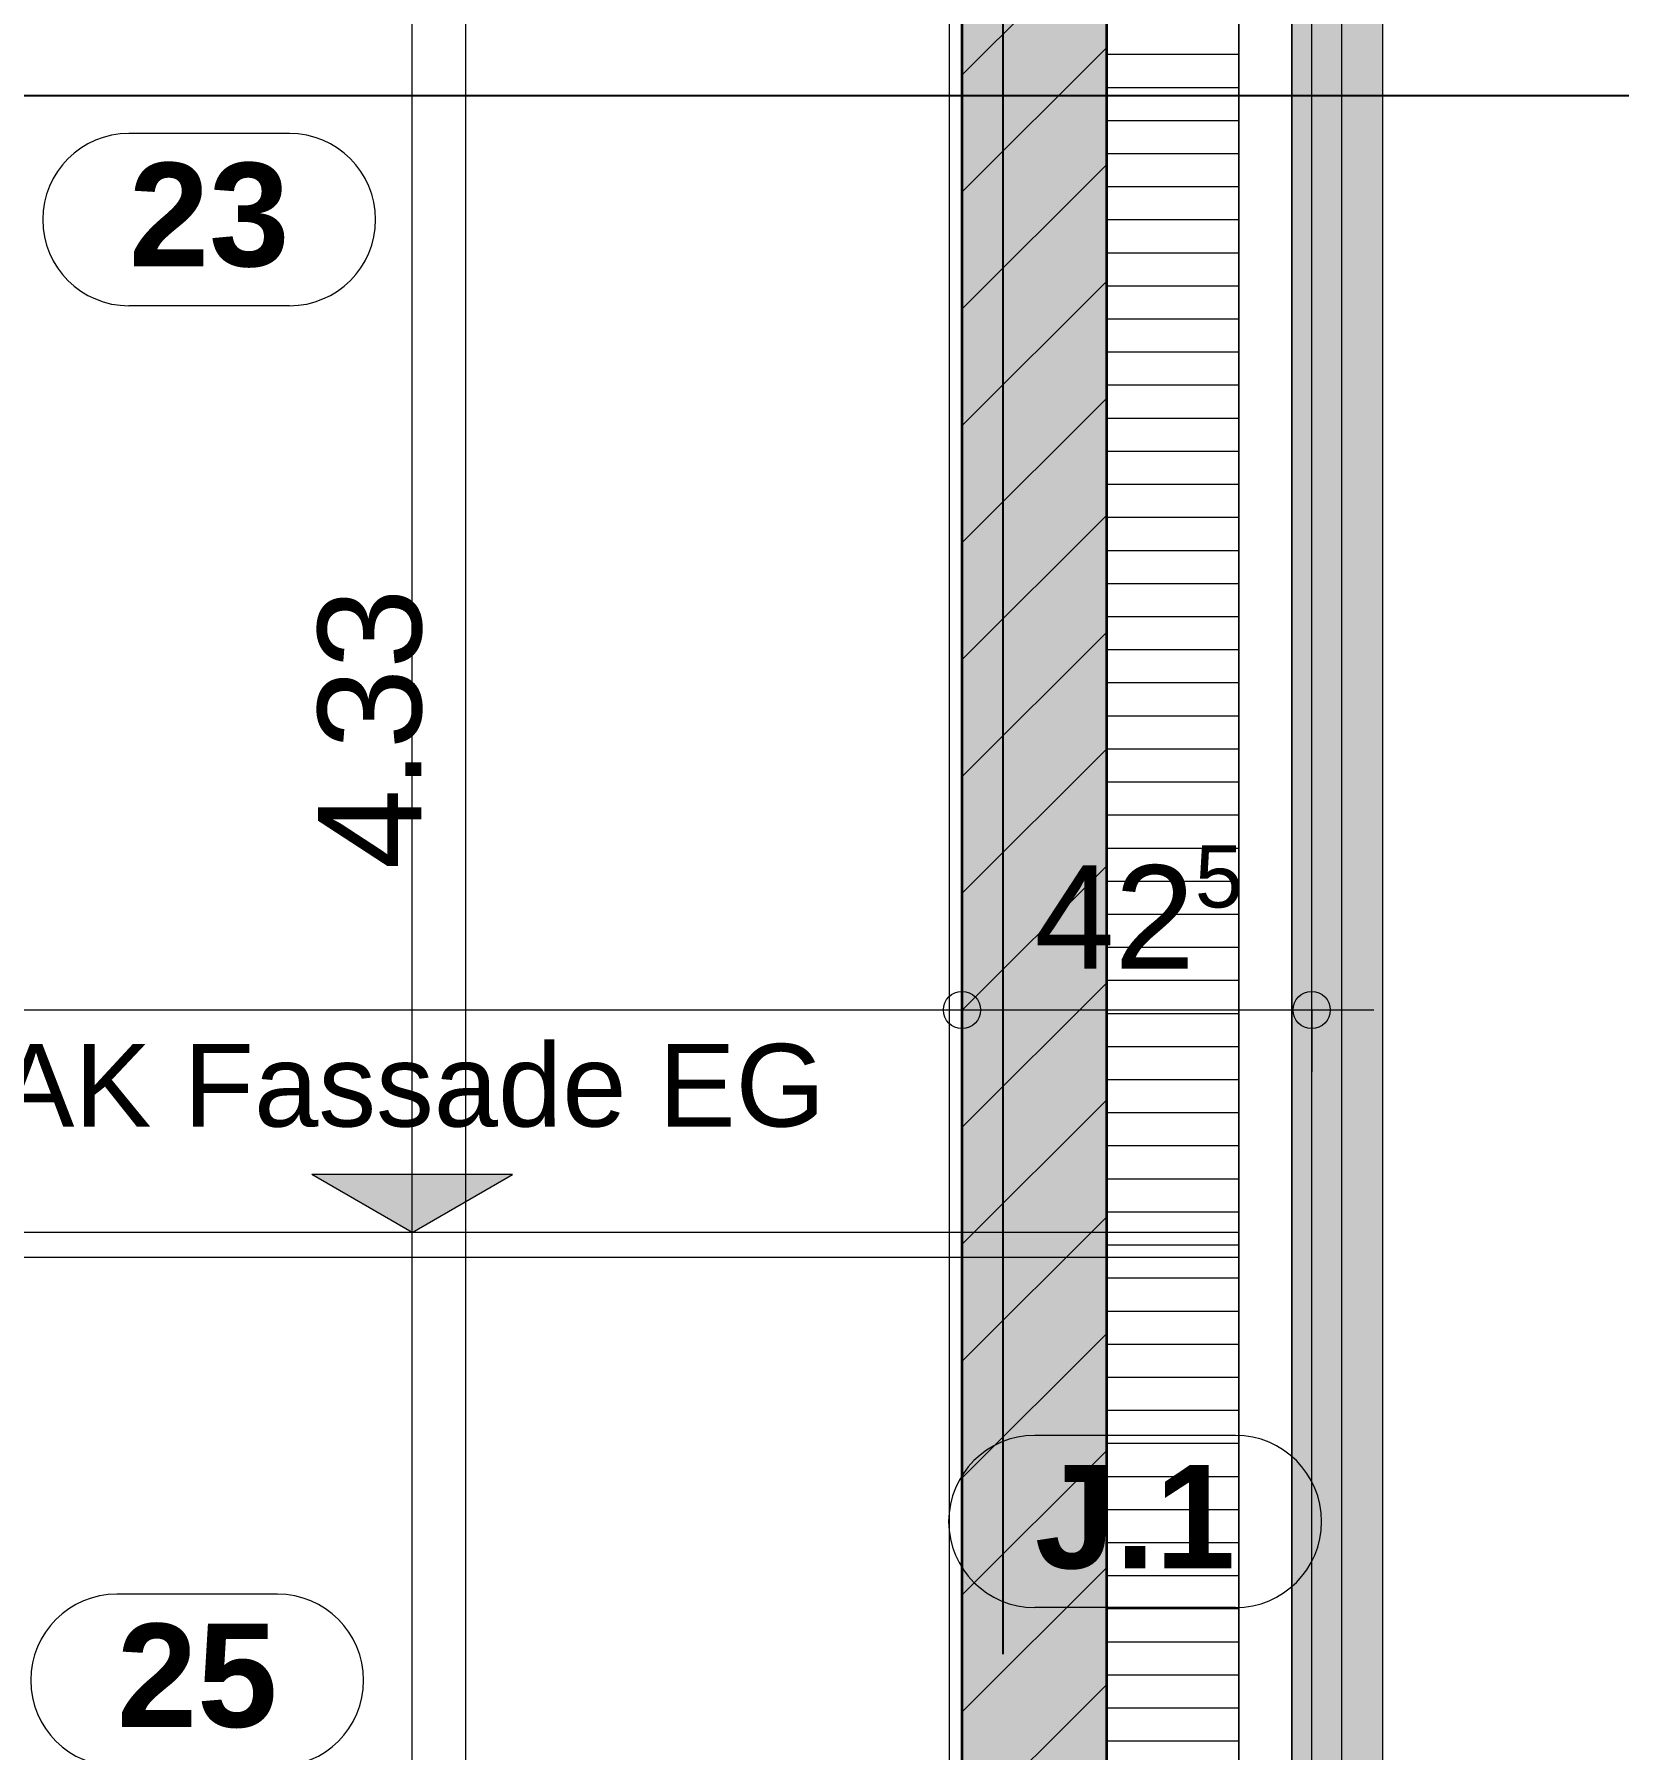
# Model space of a CAD drawing. Header units: metres. Extents: x 0.003 to 0.843, y 0.003 to 0.597.
# Drawn here: x 0.60842 to 0.64675, y 0.41159 to 0.45308 of the extents above; entities that cross this region are included whole.
import ezdxf

# ---------------------------------------------------------------- set-up
doc = ezdxf.new("R2010")
doc.units = ezdxf.units.M
for name, pattern in [('AUSGEZOGEN', [0]), ('LINIE_23', [0.0079, 0.004, -0.0013, 0, -0.0013, 0, -0.0013]), ('PUNKT2', [3.175, 0, -3.175]), ('STRICHLINIE', [19.049999999999997, 12.7, -6.35]), ('STRICHPUNKT', [25.4, 12.7, -6.35, 0, -6.35])]:
    doc.linetypes.add(name, pattern=pattern)
for name, color, linetype, lineweight in [('Allgemein', 7, 'AUSGEZOGEN', 18), ('Bauachsen grob', 7, 'STRICHPUNKT', 13), ('Daemmung', 7, 'AUSGEZOGEN', 18), ('Fuellflaeche tragende Wände MW', 7, 'AUSGEZOGEN', 13), ('Konstruktion oben', 7, 'STRICHLINIE', 13), ('Konstruktion unten', 7, 'STRICHLINIE', 13), ('Moebel', 253, 'AUSGEZOGEN', 13), ('Schnittbegrenzung', 7, 'AUSGEZOGEN', 13), ('Spengler', 7, 'AUSGEZOGEN', 18), ('Text Werkplan Ausfuehrung', 7, 'AUSGEZOGEN', 25), ('Unterkonstruktion', 7, 'AUSGEZOGEN', 18), ('Wand Mauerwerk tragend', 7, 'AUSGEZOGEN', 35), ('Werkplan- Ausfuehrungsmasse', 7, 'AUSGEZOGEN', 13)]:
    doc.layers.add(name, color=color, linetype=linetype, lineweight=lineweight)
doc.styles.add('ARIAL', font='ARIAL.TTF')

msp = doc.modelspace()

# ---------------------------------------------------------------- hatches: boundary and pattern name
at = {"layer": 'Allgemein', "linetype": 'AUSGEZOGEN', "lineweight": 13}
h = msp.add_hatch(color=32, dxfattribs=at)
h.paths.add_polyline_path([(0.6388399857878693, 0.4874773561560801), (0.6388399857878693, 0.386497358413159), (0.6393199857771402, 0.386497358413159), (0.6393199857771406, 0.4874773561560801)])
h.paths.add_polyline_path([(0.6388399857878693, 0.3608973589853636), (0.6388399857878693, 0.3122973600716582), (0.6393199857771402, 0.3122973600716582), (0.6393199857771402, 0.3608973589853636)])
h.paths.add_polyline_path([(0.6388399857878693, 0.2866973606438628), (0.6388399857878693, 0.2854973606706849), (0.6393199857771402, 0.2854973606706849), (0.6393199857771402, 0.2866973606438628)])
at = {"layer": 'Fuellflaeche tragende Wände MW', "linetype": 'AUSGEZOGEN', "lineweight": 13}
msp.add_hatch(color=241, dxfattribs=at).paths.add_polyline_path([(0.630859985966236, 0.4794973563344469), (0.630859985966236, 0.3876973583863368), (0.6343599858880052, 0.3876973583863368), (0.6343599858880052, 0.4794973563344469)])
at = {"layer": 'Spengler', "linetype": 'AUSGEZOGEN', "lineweight": 13}
msp.add_hatch(color=254, dxfattribs=at).paths.add_polyline_path([(0.6410399857386957, 0.386497358413159), (0.6410399857386957, 0.4879573561453512), (0.6393199857771406, 0.4879573561453512), (0.6393199857771406, 0.386497358413159)])
at = {"layer": 'Text Werkplan Ausfuehrung', "linetype": 'AUSGEZOGEN', "lineweight": 13}
msp.add_hatch(color=7, dxfattribs=at).paths.add_polyline_path([(0.6175599862635144, 0.4240973575727335), (0.6199848573399104, 0.4254973575414409), (0.6151351151871183, 0.4254973575414409)])

# ---------------------------------------------------------------- linework, layer by layer
at = {"layer": 'Allgemein', "color": 7, "linetype": 'AUSGEZOGEN', "lineweight": 13}
for p, q in [((0.6393199857771402, 0.386497358413159), (0.6393199857771406, 0.4874773561560801)), ((0.6388399857878693, 0.4869973561668088), (0.6388399857878693, 0.386497358413159))]:
    msp.add_line(p, q, dxfattribs=at)
at = {"layer": 'Bauachsen grob', "color": 32, "linetype": 'LINIE_23', "lineweight": 25, "true_color": 0xc36e14}
msp.add_line((0.6318599859438844, 0.01389736674141804), (0.6318599859438844, 0.5809999870806931), dxfattribs=at)
at = {"layer": 'Daemmung', "color": 7, "linetype": 'AUSGEZOGEN', "lineweight": 18}
for p, q in [((0.6375599858164793, 0.386497358413159), (0.6375599858164795, 0.4829973562562158)), ((0.6343599858880049, 0.4794973563344469), (0.6343599858880049, 0.3876973583863368))]:
    msp.add_line(p, q, dxfattribs=at)
at = {"layer": 'Daemmung', "color": 7, "linetype": 'AUSGEZOGEN', "lineweight": 13}
for p, q in [((0.6343599889233621, 0.4525973565526517), (0.6375599858164794, 0.4525973564127753)), ((0.634359988888393, 0.451797356558612), (0.6375599858164794, 0.4517973564187359)), ((0.6343599888534239, 0.4509973565645727), (0.6375599858164794, 0.4509973564246962)), ((0.6343599888534239, 0.4509973565645727), (0.6375599858164794, 0.4509973564246962)), ((0.6343599888184546, 0.450197356570533), (0.6375599858164794, 0.4501973564306568)), ((0.6343599887834855, 0.4493973565764935), (0.6375599858164794, 0.4493973564366171)), ((0.6343599887485166, 0.4485973565824539), (0.6375599858164794, 0.4485973564425776)), ((0.6343599887135475, 0.4477973565884145), (0.6375599858164794, 0.447797356448538)), ((0.6343599887135475, 0.4477973565884145), (0.6375599858164794, 0.447797356448538)), ((0.6343599886785785, 0.4469973565943749), (0.6375599858164794, 0.4469973564544986)), ((0.6343599886436094, 0.4461973566003354), (0.6375599858164794, 0.4461973564604591)), ((0.6343599886086401, 0.4453973566062957), (0.6375599858164794, 0.4453973564664196)), ((0.634359988573671, 0.4445973566122564), (0.6375599858164794, 0.4445973564723798)), ((0.634359988573671, 0.4445973566122564), (0.6375599858164794, 0.4445973564723798)), ((0.6343599885387019, 0.4437973566182169), (0.6375599858164794, 0.4437973564783405)), ((0.6343599885037327, 0.4429973566241772), (0.6375599858164794, 0.4429973564843011)), ((0.6343599884687636, 0.4421973566301378), (0.6375599858164794, 0.4421973564902613)), ((0.6343599884337946, 0.4413973566360981), (0.6375599858164794, 0.4413973564962219)), ((0.6343599884337946, 0.4413973566360981), (0.6375599858164794, 0.4413973564962219)), ((0.6343599883988256, 0.4405973566420587), (0.6375599858164794, 0.4405973565021823)), ((0.6343599883638562, 0.4397973566480191), (0.6375599858164794, 0.4397973565081427)), ((0.6343599883288872, 0.4389973566539797), (0.6375599858164794, 0.4389973565141032)), ((0.6343599882939182, 0.43819735665994), (0.6375599858164794, 0.4381973565200637)), ((0.6343599882939182, 0.43819735665994), (0.6375599858164794, 0.4381973565200637)), ((0.6343599882589489, 0.4373973566659006), (0.6375599858164794, 0.437397356526024)), ((0.6343599882239799, 0.4365973566718609), (0.6375599858164794, 0.4365973565319846)), ((0.6343599881890107, 0.4357973566778214), (0.6375599858164794, 0.435797356537945)), ((0.6343599881540417, 0.434997356683782), (0.6375599858164794, 0.4349973565439055)), ((0.6343599881540417, 0.434997356683782), (0.6375599858164794, 0.4349973565439055)), ((0.6343599881190725, 0.4341973566897424), (0.6375599858164794, 0.434197356549866)), ((0.6343599880841034, 0.4333973566957027), (0.6375599858164794, 0.4333973565558265)), ((0.6343599880491344, 0.4325973567016633), (0.6375599858164794, 0.432597356561787)), ((0.6343599880141654, 0.4317973567076239), (0.6375599858164794, 0.4317973565677474)), ((0.6343599880141654, 0.4317973567076239), (0.6375599858164794, 0.4317973565677474)), ((0.6343599879791959, 0.4309973567135842), (0.6375599858164794, 0.4309973565737079)), ((0.634359987944227, 0.4301973567195448), (0.6375599858164794, 0.4301973565796682)), ((0.634359987909258, 0.4293973567255051), (0.6375599858164794, 0.4293973565856289)), ((0.6343599878742889, 0.4285973567314657), (0.6375599858164794, 0.4285973565915893)), ((0.6343599878742889, 0.4285973567314657), (0.6375599858164794, 0.4285973565915893)), ((0.6343599878393199, 0.4277973567374261), (0.6375599858164794, 0.4277973565975497)), ((0.6343599878043504, 0.4269973567433866), (0.6375599858164794, 0.4269973566035101)), ((0.6343599877693814, 0.4261973567493471), (0.6375599858164794, 0.4261973566094706)), ((0.6343599877344124, 0.4253973567553075), (0.6375599858164794, 0.4253973566154312)), ((0.6343599877344124, 0.4253973567553075), (0.6375599858164794, 0.4253973566154312)), ((0.6343599876994431, 0.4245973567612679), (0.6375599858164794, 0.4245973566213916)), ((0.6343599876644741, 0.4237973567672284), (0.6375599858164794, 0.423797356627352)), ((0.634359987629505, 0.4229973567731889), (0.6375599858164794, 0.4229973566333124)), ((0.6343599875945359, 0.4221973567791494), (0.6375599858164794, 0.4221973566392729)), ((0.6343599875945359, 0.4221973567791494), (0.6375599858164794, 0.4221973566392729)), ((0.6343599875595667, 0.4213973567851099), (0.6375599858164794, 0.4213973566452334)), ((0.6343599875245977, 0.4205973567910703), (0.6375599858164794, 0.420597356651194)), ((0.6343599874896286, 0.4197973567970307), (0.6375599858164794, 0.4197973566571543)), ((0.6343599874546595, 0.4189973568029912), (0.6375599858164794, 0.4189973566631149)), ((0.6343599874546595, 0.4189973568029912), (0.6375599858164794, 0.4189973566631149)), ((0.6343599874196902, 0.4181973568089518), (0.6375599858164794, 0.4181973566690753)), ((0.6343599873847212, 0.4173973568149121), (0.6375599858164794, 0.4173973566750359)), ((0.6343599873497522, 0.4165973568208726), (0.6375599858164794, 0.4165973566809961)), ((0.6343599873147829, 0.4157973568268331), (0.6375599858164794, 0.4157973566869566)), ((0.6343599873147829, 0.4157973568268331), (0.6375599858164794, 0.4157973566869566)), ((0.6343599872798138, 0.4149973568327936), (0.6375599858164794, 0.4149973566929172)), ((0.6343599872448448, 0.414197356838754), (0.6375599858164794, 0.4141973566988776)), ((0.6343599872098757, 0.4133973568447145), (0.6375599858164794, 0.413397356704838)), ((0.6343599871749064, 0.4125973568506748), (0.6375599858164794, 0.4125973567107986)), ((0.6343599871749064, 0.4125973568506748), (0.6375599858164794, 0.4125973567107986)), ((0.6343599871399375, 0.4117973568566355), (0.6375599858164794, 0.411797356716759))]:
    msp.add_line(p, q, dxfattribs=at)
at = {"layer": 'Konstruktion oben', "color": 7, "linetype": 'STRICHPUNKT', "lineweight": 18}
msp.add_line((0.6400399857610473, 0.4886773561292579), (0.6400399857610469, 0.1094173646063796), dxfattribs=at)
at = {"layer": 'Konstruktion unten', "color": 7, "linetype": 'PUNKT2', "lineweight": 13}
msp.add_line((0.6375599858164795, 0.4240973575727335), (0.331559992656112, 0.4240973575727335), dxfattribs=at)
at = {"layer": 'Konstruktion unten', "color": 7, "linetype": 'STRICHLINIE', "lineweight": 13}
msp.add_line((0.330959992669523, 0.4234973575861445), (0.6375599858164795, 0.4234973575861445), dxfattribs=at)
at = {"layer": 'Moebel', "color": 253, "linetype": 'AUSGEZOGEN', "lineweight": 13}
for p, q in [((0.6175599862635144, 0.3941973582410506), (0.6175599862635144, 0.4781973563635042)), ((0.6305599859729416, 0.3941973582410506), (0.6305599859729416, 0.4781973563635042))]:
    msp.add_line(p, q, dxfattribs=at)
at = {"layer": 'Schnittbegrenzung', "color": 14, "linetype": 'STRICHPUNKT', "lineweight": 25}
msp.add_line((0.225799995020032, 0.4515973569580605), (0.734919983640314, 0.4515973569580605), dxfattribs=at)
at = {"layer": 'Spengler', "color": 7, "linetype": 'AUSGEZOGEN', "lineweight": 13}
msp.add_line((0.6410399857386957, 0.3866973584086886), (0.6410399857386957, 0.4896773561069063), dxfattribs=at)
at = {"layer": 'Text Werkplan Ausfuehrung', "color": 240, "linetype": 'AUSGEZOGEN', "lineweight": 13}
for p, q in [((0.6145917671968272, 0.4506806902746303), (0.6107070468713574, 0.4506806902746303)), ((0.6145917671968272, 0.4465140237669093), (0.6107070468713574, 0.4465140237669093)), ((0.6143017709212031, 0.4153481030789785), (0.610417050595733, 0.4153481030789785))]:
    msp.add_line(p, q, dxfattribs=at)
at = {"layer": 'Text Werkplan Ausfuehrung', "color": 7, "linetype": 'AUSGEZOGEN', "lineweight": 13}
for p, q in [((0.6175599862635144, 0.4240973575727335), (0.6151351151871183, 0.4254973575414409)), ((0.6199848573399104, 0.4254973575414409), (0.6151351151871183, 0.4254973575414409)), ((0.6175599862635144, 0.4240973575727335), (0.6199848573399104, 0.4254973575414409))]:
    msp.add_line(p, q, dxfattribs=at)
at = {"layer": 'Text Werkplan Ausfuehrung', "color": 92, "linetype": 'AUSGEZOGEN', "lineweight": 13}
for p, q in [((0.6374759737333975, 0.4191883375769803), (0.6326209260306082, 0.4191883375769803)), ((0.6374759737333975, 0.4150216710692594), (0.6326209260306082, 0.4150216710692594))]:
    msp.add_line(p, q, dxfattribs=at)
at = {"layer": 'Text Werkplan Ausfuehrung', "color": 240, "linetype": 'AUSGEZOGEN', "lineweight": 13}
for centre, start, end in [((0.6107070468713574, 0.4485973570207697), 90, 270), ((0.6145917671968274, 0.4485973570207697), 270, 90), ((0.610417050595733, 0.4132647698251181), 90, 270), ((0.6143017709212031, 0.4132647698251181), 270, 90)]:
    msp.add_arc(centre, 0.002083333253860473, start, end, dxfattribs=at)
at = {"layer": 'Text Werkplan Ausfuehrung', "color": 92, "linetype": 'AUSGEZOGEN', "lineweight": 13}
for centre, start, end in [((0.6326209260306082, 0.4171050043231198), 90, 270), ((0.6374759737333975, 0.4171050043231198), 270, 90)]:
    msp.add_arc(centre, 0.002083333253860473, start, end, dxfattribs=at)
at = {"layer": 'Unterkonstruktion', "color": 7, "linetype": 'AUSGEZOGEN', "lineweight": 13}
for p, q in [((0.6388399857878693, 0.386497358413159), (0.6388399857878693, 0.4869973561668088)), ((0.6375599858164795, 0.4829973562562158), (0.6375599858164793, 0.386497358413159))]:
    msp.add_line(p, q, dxfattribs=at)
at = {"layer": 'Wand Mauerwerk tragend', "color": 7, "linetype": 'AUSGEZOGEN', "lineweight": 35}
for p, q in [((0.630859985966236, 0.4794973563344469), (0.630859985966236, 0.3928973582701078)), ((0.6343599858880049, 0.3876973583863368), (0.6343599858880049, 0.4794973563344469))]:
    msp.add_line(p, q, dxfattribs=at)
at = {"layer": 'Wand Mauerwerk tragend', "color": 7, "linetype": 'AUSGEZOGEN', "lineweight": 13}
for points in [[(0.6308599859662359, 0.4520919520138885), (0.630859985966236, 0.4520919520138886), (0.6343599858880049, 0.4555919519356573)], [(0.6308599859662359, 0.4492635248891423), (0.6308599859662362, 0.4492635248891425), (0.634359985888005, 0.4527635248109111)], [(0.6308599859662359, 0.4464350977643964), (0.630859985966236, 0.4464350977643964), (0.6343599858880049, 0.4499350976861648)], [(0.6308599859662359, 0.4436066706396499), (0.6308599859662362, 0.44360667063965), (0.634359985888005, 0.447106670561419)], [(0.6308599859662359, 0.4407782435149038), (0.630859985966236, 0.4407782435149039), (0.6343599858880049, 0.4442782434366726)], [(0.6308599859662359, 0.4379498163901576), (0.6308599859662359, 0.4379498163901576), (0.634359985888005, 0.4414498163119265)], [(0.6308599859662359, 0.4351213892654114), (0.630859985966236, 0.4351213892654115), (0.6343599858880049, 0.4386213891871803)], [(0.6308599859662359, 0.432292962140665), (0.6308599859662362, 0.4322929621406651), (0.634359985888005, 0.4357929620624341)], [(0.6308599859662359, 0.4294645350159191), (0.630859985966236, 0.4294645350159192), (0.6343599858880049, 0.4329645349376879)], [(0.6308599859662359, 0.4266361078911728), (0.6308599859662362, 0.4266361078911728), (0.634359985888005, 0.4301361078129418)], [(0.6308599859662359, 0.4238076807664267), (0.630859985966236, 0.4238076807664268), (0.6343599858880049, 0.4273076806881955)], [(0.6308599859662359, 0.4209792536416805), (0.6308599859662362, 0.4209792536416807), (0.634359985888005, 0.4244792535634493)], [(0.6308599859662359, 0.4181508265169342), (0.630859985966236, 0.4181508265169344), (0.6343599858880049, 0.421650826438703)], [(0.6308599859662359, 0.4153223993921882), (0.6308599859662362, 0.4153223993921882), (0.634359985888005, 0.4188223993139569)], [(0.6308599859662359, 0.4124939722674419), (0.630859985966236, 0.412493972267442), (0.6343599858880049, 0.4159939721892107)], [(0.6308599859662359, 0.4096655451426957), (0.6308599859662362, 0.4096655451426959), (0.634359985888005, 0.4131655450644647)]]:
    msp.add_lwpolyline(points, dxfattribs=at)
at = {"layer": 'Werkplan- Ausfuehrungsmasse', "color": 7, "linetype": 'AUSGEZOGEN', "lineweight": 13}
for p, q in [((0.618859986234457, 0.3928973582701078), (0.618859986234457, 0.4794973563344469)), ((0.630859985966236, 0.4294793173159869), (0.630859985966236, 0.4309793173290254)), ((0.6393199857771403, 0.4294793173159869), (0.6393199857771403, 0.4309793173290254)), ((0.5613599875196823, 0.4294793173159869), (0.630859985966236, 0.4294793173159869)), ((0.630859985966236, 0.4294793173159869), (0.630859985966236, 0.4279793203241886)), ((0.630859985966236, 0.4294793173159869), (0.630859985966236, 0.4294793173159869)), ((0.630859985966236, 0.4294793173159869), (0.6393199857771406, 0.4294793173159869)), ((0.6393199857771403, 0.4294793173159869), (0.6393199857771403, 0.4279793203241886)), ((0.6393199857771406, 0.4294793173159869), (0.6393199857771406, 0.4294793173159869)), ((0.6393199857771403, 0.4294793173159869), (0.640819985790179, 0.4294793173159869))]:
    msp.add_line(p, q, dxfattribs=at)
for centre in [(0.630859985966236, 0.4294793173159869), (0.6393199857771403, 0.4294793173159869)]:
    msp.add_circle(centre, 0.0004500000039115547, dxfattribs=at)

# ---------------------------------------------------------------- texts
at = {"layer": 'Text Werkplan Ausfuehrung', "color": 240, "linetype": 'AUSGEZOGEN', "lineweight": 13, "char_height": 0.0025, "width": 0.00125, "attachment_point": 7, "style": 'ARIAL'}
for s, insert in [('\\fArial|i0|b1|c0|p0;23', (0.6107070468713574, 0.4474306903565867)), ('\\fArial|i0|b1|c0|p0;25', (0.610417050595733, 0.4120981031609349))]:
    msp.add_mtext(s, dxfattribs=dict(at, insert=insert))
at = {"layer": 'Text Werkplan Ausfuehrung', "color": 7, "linetype": 'AUSGEZOGEN', "lineweight": 13, "insert": (0.6075266523977102, 0.42663069080474), "char_height": 0.002, "width": 0.001, "attachment_point": 7, "style": 'ARIAL'}
msp.add_mtext('AK\\~Fassade\\~EG', dxfattribs=at)
at = {"layer": 'Text Werkplan Ausfuehrung', "color": 92, "linetype": 'AUSGEZOGEN', "lineweight": 13, "insert": (0.6326209260306082, 0.4159383376589367), "char_height": 0.0025, "width": 0.00125, "attachment_point": 7, "style": 'ARIAL'}
msp.add_mtext('\\fArial|i0|b1|c0|p0;J.1', dxfattribs=at)
at = {"layer": 'Werkplan- Ausfuehrungsmasse', "color": 7, "linetype": 'AUSGEZOGEN', "lineweight": 13, "insert": (0.6178156479221928, 0.432877950792878), "char_height": 0.0025, "width": 0.00125, "attachment_point": 7, "rotation": 90.00000250447816, "style": 'ARIAL'}
msp.add_mtext('4.33', dxfattribs=at)
at = {"layer": 'Werkplan- Ausfuehrungsmasse', "color": 7, "linetype": 'AUSGEZOGEN', "lineweight": 13, "attachment_point": 7, "style": 'ARIAL'}
for s, insert, char_height, width in [('5', (0.6364915889189089, 0.431937650666705), 0.0015, 0.00075), ('42', (0.632606868529693, 0.4304793172936352), 0.0025, 0.00125)]:
    msp.add_mtext(s, dxfattribs=dict(at, insert=insert, char_height=char_height, width=width))

doc.saveas('drawing.dxf')
